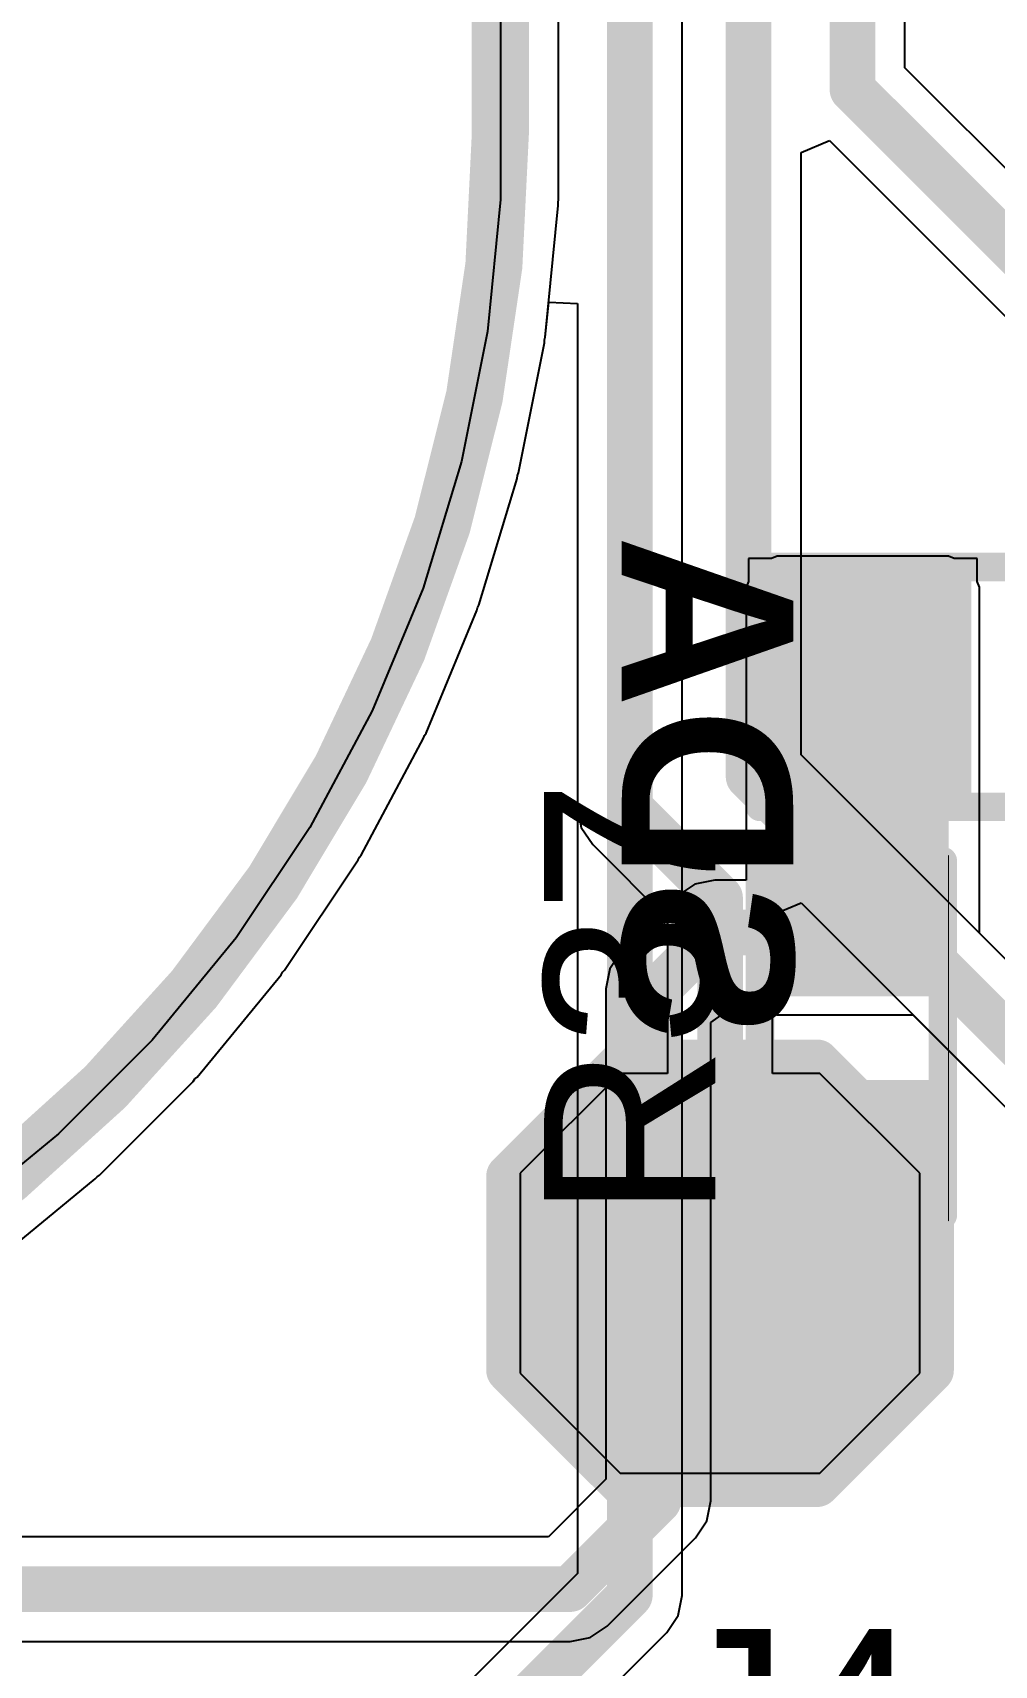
# Model space of a CAD drawing. Header units: inches. Extents: x -22 to 5433, y -13 to 5447.
# Drawn here: x 56.48 to 60.76, y 3.19 to 10.45 of the extents above; entities that cross this region are included whole.
import ezdxf

# ---------------------------------------------------------------- set-up
doc = ezdxf.new("R2010")
doc.units = ezdxf.units.IN
for name, color, linetype in [('Board_outline', 216, 'Continuous'), ('Bottom Layer', 5, 'Continuous'), ('Bottom Overlay', 54, 'Continuous'), ('Bottom Paste', 16, 'Continuous'), ('Bottom Solder', 6, 'Continuous'), ('Dimensions', 6, 'Continuous'), ('Ground', 16, 'Continuous'), ('Multi-Layer', 9, 'Continuous'), ('Power', 76, 'Continuous'), ('Top Layer', 1, 'Continuous'), ('Top Overlay', 2, 'Continuous'), ('Top Paste', 8, 'Continuous'), ('Top Solder', 216, 'Continuous')]:
    doc.layers.add(name, color=color, linetype=linetype)
doc.styles.add('Arial', font='', dxfattribs={"height": 0.2})
doc.styles.add('Arial_Bold', font='', dxfattribs={"height": 0.2})
doc.styles.get('Arial').set_extended_font_data('Arial')
doc.styles.get('Arial_Bold').set_extended_font_data('Arial', bold=True)

msp = doc.modelspace()

# ---------------------------------------------------------------- hatches: boundary and pattern name
at = {"layer": 'Bottom Layer'}
msp.add_hatch(color=5, dxfattribs=at).paths.add_polyline_path([(60.2996, 4.55469498), (60.2996, 5.316694979999999), (59.9186, 5.69769498), (59.1566, 5.69769498), (58.7756, 5.316694979999999), (58.7756, 4.55469498), (59.1566, 4.17369498), (59.9186, 4.17369498)])
at = {"layer": 'Bottom Paste'}
msp.add_hatch(color=16, dxfattribs=at).paths.add_polyline_path([(60.2996, 4.55469498), (60.2996, 5.316694979999999), (59.9186, 5.69769498), (59.1566, 5.69769498), (58.7756, 5.316694979999999), (58.7756, 4.55469498), (59.1566, 4.17369498), (59.9186, 4.17369498)])
at = {"layer": 'Bottom Solder'}
msp.add_hatch(color=6, dxfattribs=at).paths.add_polyline_path([(60.4012, 4.503894979999999), (60.4012, 5.36749498), (59.9694, 5.79929498), (59.1058, 5.79929498), (58.674, 5.36749498), (58.674, 4.503894979999999), (59.1058, 4.07209498), (59.9694, 4.07209498)])
at = {"layer": 'Top Layer'}
for points in [[(59.7916, 6.223), (60.5536, 6.223), (60.5536, 7.9883), (59.7916, 7.9883)], [(60.5536, 7.9883), (60.5536, 7.0993), (59.7916, 7.0993), (59.7916, 7.9883)], [(60.4393, 6.223), (59.80429999999999, 6.223), (59.80429999999999, 6.6802), (60.4393, 6.6802)], [(60.4393, 5.2832), (59.80429999999999, 5.2832), (59.80429999999999, 5.7404), (60.4393, 5.7404)]]:
    msp.add_hatch(color=1, dxfattribs=at).paths.add_polyline_path(points)
at = {"layer": 'Top Paste'}
for points in [[(60.5536, 7.9883), (60.5536, 7.0993), (59.7916, 7.0993), (59.7916, 7.9883)], [(60.4393, 6.223), (59.80429999999999, 6.223), (59.80429999999999, 6.6802), (60.4393, 6.6802)], [(60.4393, 5.2832), (59.80429999999999, 5.2832), (59.80429999999999, 5.7404), (60.4393, 5.7404)]]:
    msp.add_hatch(color=8, dxfattribs=at).paths.add_polyline_path(points)
at = {"layer": 'Top Solder'}
for points in [[(60.65519999999999, 8.0899), (60.65519999999999, 6.9977), (59.69, 6.9977), (59.69, 8.0899)], [(60.49430116, 6.16799884), (59.74929883999999, 6.16799884), (59.74929883999999, 6.73520116), (60.49430116, 6.73520116)], [(60.49430116, 5.22819884), (59.74929883999999, 5.22819884), (59.74929883999999, 5.795401159999999), (60.49430116, 5.795401159999999)]]:
    msp.add_hatch(color=216, dxfattribs=at).paths.add_polyline_path(points)

# ---------------------------------------------------------------- linework, layer by layer
at = {"layer": 'Board_outline'}
for points in [[(58.56063218, 10.00657384, 0.254, 0.254, 0), (58.56063218, 20.9834099, 0.254, 0.254, 0)], [(58.56063472, 10.00657384, 0.254, 0.254, -0.4142135623730951), (52.56063402, 4.00657314, 0.254, 0.254, 0)]]:
    msp.add_lwpolyline(points, format="xyseb", dxfattribs=at)
for points in [[(58.49713217999999, 10.00657384, 0.127, 0.127, 1), (58.62413218, 10.00657384, 0.127, 0.127, 1)], [(58.49713472, 10.00657384, 0.127, 0.127, 1), (58.62413471999999, 10.00657384, 0.127, 0.127, 1)]]:
    msp.add_lwpolyline(points, format="xyseb", close=True, dxfattribs=at)
at = {"layer": 'Bottom Layer'}
for p, q in [((60.35967861999999, 10.29847826), (60.35967861999999, 10.75681872)), ((61.68787256, 8.97028686), (60.35967861999999, 10.29847826)), ((59.89767801999999, 9.921631159999999), (60.02467802, 9.9742371)), ((60.02467802, 9.9742371), (61.35824914, 8.640663439999999)), ((59.89767801999999, 7.242037839999999), (59.89767801999999, 9.921631159999999)), ((58.76057336, 9.09974304), (58.77592258, 9.25557966)), ((58.77592258, 9.25557966), (58.90292257999999, 9.24933888)), ((58.90292257999999, 9.24933888), (58.90292257999999, 7.007466299999999)), ((58.75684464, 9.08744944), (58.76057336, 9.09974304)), ((58.75684464, 9.07460466), (58.75684464, 9.08744944)), ((58.64183598, 8.496409219999999), (58.75684464, 9.07460466)), ((58.46453128, 7.907619439999999), (58.63566123999999, 8.47175598)), ((58.63566123999999, 8.47175598), (58.63692107999999, 8.484542339999999)), ((58.63692107999999, 8.484542339999999), (58.64183598, 8.496409219999999)), ((58.23036868, 7.339042979999999), (58.45596894, 7.883690099999999)), ((58.45596894, 7.883690099999999), (58.45847592, 7.896288499999999)), ((58.45847592, 7.896288499999999), (58.46453128, 7.907619439999999)), ((58.22323128, 7.328362279999999), (58.23036868, 7.339042979999999)), ((57.9416037, 6.79615354), (58.21950256, 7.31606868)), ((58.21950256, 7.31606868), (58.22323128, 7.328362279999999)), ((61.37246043999999, 5.76725542), (59.89767801999999, 7.242037839999999)), ((58.90292257999999, 7.007466299999999), (58.92066448, 6.918271659999999)), ((58.92066448, 6.918271659999999), (58.97119016, 6.84265586)), ((58.97119016, 6.84265586), (59.30452197999999, 6.50932404)), ((57.60101763999999, 6.284188599999999), (57.92853794, 6.774357800000001)), ((57.92853794, 6.774357800000001), (57.9334503, 6.7862196)), ((57.9334503, 6.7862196), (57.9416037, 6.79615354)), ((59.77067801999999, 6.530190139999999), (59.89767801999999, 6.58279608)), ((59.89767801999999, 6.58279608), (61.04283955999999, 5.437634539999999)), ((59.30452197999999, 6.50932404), (59.30452197999999, 5.824694979999999)), ((59.77067801999999, 5.824694979999999), (59.77067801999999, 6.530190139999999)), ((57.21188963999999, 5.8080656), (57.5858767, 6.26377462)), ((57.5858767, 6.26377462), (57.59193205999999, 6.27510302)), ((57.59193205999999, 6.27510302), (57.60101763999999, 6.284188599999999)), ((59.09309999999999, 5.824694979999999), (58.6486, 5.38019498)), ((59.30452197999999, 5.824694979999999), (59.09309999999999, 5.824694979999999)), ((59.9821, 5.824694979999999), (59.77067801999999, 5.824694979999999)), ((60.42659999999999, 5.38019498), (59.9821, 5.824694979999999)), ((56.77796619999999, 5.3723794), (57.19482084, 5.78923404)), ((57.19482084, 5.78923404), (57.20195569999999, 5.799914739999999)), ((57.20195569999999, 5.799914739999999), (57.21188963999999, 5.8080656)), ((58.6486, 5.38019498), (58.6486, 4.49119498)), ((60.42659999999999, 4.49119498), (60.42659999999999, 5.38019498)), ((56.30342816, 4.981323539999999), (56.75913464, 5.355310599999999)), ((56.75913464, 5.355310599999999), (56.7672855, 5.365241999999999)), ((56.7672855, 5.365241999999999), (56.77796619999999, 5.3723794)), ((58.6486, 4.49119498), (59.09309999999999, 4.04669498)), ((59.9821, 4.04669498), (60.42659999999999, 4.49119498)), ((59.09309999999999, 4.04669498), (59.9821, 4.04669498))]:
    msp.add_line(p, q, dxfattribs=at)
for points in [[(59.1360006, 7.007466299999999, 0.2032, 0.2032, 0), (59.1360006, 18.02723344, 0.2032, 0.2032, 0)], [(59.6646, 7.145494979999999, 0.2032, 0.2032, 0), (59.6646, 16.8148, 0.2032, 0.2032, 0)], [(60.1266006, 10.2019354, 0.2032, 0.2032, 0), (60.1266006, 15.9052006, 0.2032, 0.2032, 0)], [(60.1266006, 10.2019354, 0.2032, 0.2032, 0), (61.78160363999999, 8.54693236, 0.2032, 0.2032, 0)], [(59.6646, 7.145494979999999, 0.2032, 0.2032, 0), (61.87439999999999, 4.93569498, 0.2032, 0.2032, 0)], [(59.1360006, 7.007466299999999, 0.2032, 0.2032, 0), (59.53759999999999, 6.6058669, 0.2032, 0.2032, 0)], [(59.53759999999999, 4.93569498, 0.2032, 0.2032, 0), (59.53759999999999, 6.6058669, 0.2032, 0.2032, 0)]]:
    msp.add_lwpolyline(points, format="xyseb", dxfattribs=at)
for points in [[(60.07580059999999, 10.2019354, 0.1016, 0.1016, 1), (60.1774006, 10.2019354, 0.1016, 0.1016, 1)], [(60.07580059999999, 10.2019354, 0.1016, 0.1016, 1), (60.1774006, 10.2019354, 0.1016, 0.1016, 1)], [(59.6138, 7.145494979999999, 0.1016, 0.1016, 1), (59.7154, 7.145494979999999, 0.1016, 0.1016, 1)], [(59.6138, 7.145494979999999, 0.1016, 0.1016, 1), (59.7154, 7.145494979999999, 0.1016, 0.1016, 1)], [(59.08520059999999, 7.007466299999999, 0.1016, 0.1016, 1), (59.18680059999999, 7.007466299999999, 0.1016, 0.1016, 1)], [(59.08520059999999, 7.007466299999999, 0.1016, 0.1016, 1), (59.18680059999999, 7.007466299999999, 0.1016, 0.1016, 1)], [(59.4868, 6.6058669, 0.1016, 0.1016, 1), (59.5884, 6.6058669, 0.1016, 0.1016, 1)], [(59.4868, 6.6058669, 0.1016, 0.1016, 1), (59.5884, 6.6058669, 0.1016, 0.1016, 1)], [(59.4868, 4.93569498, 0.1016, 0.1016, 1), (59.5884, 4.93569498, 0.1016, 0.1016, 1)]]:
    msp.add_lwpolyline(points, format="xyseb", close=True, dxfattribs=at)
at = {"layer": 'Bottom Overlay'}
for points in [[(58.59779999999999, 5.36749498, 0.1999996, 0.1999996, 0), (59.1058, 5.875494979999999, 0.1999996, 0.1999996, 0)], [(59.1058, 5.875494979999999, 0.1999996, 0.1999996, 0), (59.9694, 5.875494979999999, 0.1999996, 0.1999996, 0)], [(59.9694, 5.875494979999999, 0.1999996, 0.1999996, 0), (60.47739999999999, 5.36749498, 0.1999996, 0.1999996, 0)], [(58.59779999999999, 4.503894979999999, 0.1999996, 0.1999996, 0), (58.59779999999999, 5.36749498, 0.1999996, 0.1999996, 0)], [(60.47739999999999, 4.503894979999999, 0.1999996, 0.1999996, 0), (60.47739999999999, 5.36749498, 0.1999996, 0.1999996, 0)], [(58.59779999999999, 4.503894979999999, 0.1999996, 0.1999996, 0), (59.1058, 3.99589498, 0.1999996, 0.1999996, 0)], [(59.9694, 3.99589498, 0.1999996, 0.1999996, 0), (60.47739999999999, 4.503894979999999, 0.1999996, 0.1999996, 0)], [(59.1058, 3.99589498, 0.1999996, 0.1999996, 0), (59.9694, 3.99589498, 0.1999996, 0.1999996, 0)]]:
    msp.add_lwpolyline(points, format="xyseb", dxfattribs=at)
for points in [[(59.0558001, 5.875494979999999, 0.0999998, 0.0999998, 1), (59.15579990000001, 5.875494979999999, 0.0999998, 0.0999998, 1)], [(59.0558001, 5.875494979999999, 0.0999998, 0.0999998, 1), (59.15579990000001, 5.875494979999999, 0.0999998, 0.0999998, 1)], [(59.9194001, 5.875494979999999, 0.0999998, 0.0999998, 1), (60.0193999, 5.875494979999999, 0.0999998, 0.0999998, 1)], [(59.9194001, 5.875494979999999, 0.0999998, 0.0999998, 1), (60.0193999, 5.875494979999999, 0.0999998, 0.0999998, 1)], [(58.5478001, 5.36749498, 0.0999998, 0.0999998, 1), (58.6477999, 5.36749498, 0.0999998, 0.0999998, 1)], [(58.5478001, 5.36749498, 0.0999998, 0.0999998, 1), (58.6477999, 5.36749498, 0.0999998, 0.0999998, 1)], [(60.42740009999999, 5.36749498, 0.0999998, 0.0999998, 1), (60.5273999, 5.36749498, 0.0999998, 0.0999998, 1)], [(60.42740009999999, 5.36749498, 0.0999998, 0.0999998, 1), (60.5273999, 5.36749498, 0.0999998, 0.0999998, 1)], [(58.5478001, 4.503894979999999, 0.0999998, 0.0999998, 1), (58.6477999, 4.503894979999999, 0.0999998, 0.0999998, 1)], [(58.5478001, 4.503894979999999, 0.0999998, 0.0999998, 1), (58.6477999, 4.503894979999999, 0.0999998, 0.0999998, 1)], [(60.42740009999999, 4.503894979999999, 0.0999998, 0.0999998, 1), (60.5273999, 4.503894979999999, 0.0999998, 0.0999998, 1)], [(60.42740009999999, 4.503894979999999, 0.0999998, 0.0999998, 1), (60.5273999, 4.503894979999999, 0.0999998, 0.0999998, 1)], [(59.0558001, 3.99589498, 0.0999998, 0.0999998, 1), (59.15579990000001, 3.99589498, 0.0999998, 0.0999998, 1)], [(59.0558001, 3.99589498, 0.0999998, 0.0999998, 1), (59.15579990000001, 3.99589498, 0.0999998, 0.0999998, 1)], [(59.9194001, 3.99589498, 0.0999998, 0.0999998, 1), (60.0193999, 3.99589498, 0.0999998, 0.0999998, 1)], [(59.9194001, 3.99589498, 0.0999998, 0.0999998, 1), (60.0193999, 3.99589498, 0.0999998, 0.0999998, 1)]]:
    msp.add_lwpolyline(points, format="xyseb", close=True, dxfattribs=at)
at = {"layer": 'Dimensions'}
for p, q in [((58.56063472, 20.9834099), (58.5606271, 10.0065713)), ((58.5606271, 10.0065713), (58.56062963999999, 9.71180938)), ((58.56062963999999, 9.71180938), (58.50284463999999, 9.1251278)), ((58.50284463999999, 9.1251278), (58.38783598, 8.54693236)), ((58.38783598, 8.54693236), (58.21670602, 7.982795819999999)), ((58.21670602, 7.982795819999999), (57.99110576, 7.438148699999999)), ((57.99110576, 7.438148699999999), (57.7132069, 6.9182361)), ((57.7132069, 6.9182361), (57.38568659999999, 6.4280669)), ((57.38568659999999, 6.4280669), (57.011697, 5.97235788)), ((57.011697, 5.97235788), (56.59484235999999, 5.555503239999999)), ((56.59484235999999, 5.555503239999999), (56.13913587999999, 5.18151618))]:
    msp.add_line(p, q, dxfattribs=at)
at = {"layer": 'Ground'}
for p, q in [((58.81960296, 10.00657384), (58.81961058, 20.9834099)), ((58.8196055, 9.711811919999999), (58.81960296, 10.00657384)), ((58.76057336, 9.09974304), (58.81835836, 9.68642462)), ((58.81709852, 9.69921098), (58.8196055, 9.711811919999999)), ((58.81835836, 9.68642462), (58.81709852, 9.69921098)), ((58.75684464, 9.08744944), (58.76057336, 9.09974304)), ((58.75684464, 9.07460466), (58.75684464, 9.08744944)), ((58.64183598, 8.496409219999999), (58.75684464, 9.07460466)), ((58.46453128, 7.907619439999999), (58.63566123999999, 8.47175598)), ((58.63566123999999, 8.47175598), (58.63692107999999, 8.484542339999999)), ((58.63692107999999, 8.484542339999999), (58.64183598, 8.496409219999999)), ((58.23036868, 7.339042979999999), (58.45596894, 7.883690099999999)), ((58.45596894, 7.883690099999999), (58.45847592, 7.896288499999999)), ((58.45847592, 7.896288499999999), (58.46453128, 7.907619439999999)), ((58.22323128, 7.328362279999999), (58.23036868, 7.339042979999999)), ((57.9416037, 6.79615354), (58.21950256, 7.31606868)), ((58.21950256, 7.31606868), (58.22323128, 7.328362279999999)), ((57.60101763999999, 6.284188599999999), (57.92853794, 6.774357800000001)), ((57.92853794, 6.774357800000001), (57.9334503, 6.7862196)), ((57.9334503, 6.7862196), (57.9416037, 6.79615354)), ((57.21188963999999, 5.8080656), (57.5858767, 6.26377462)), ((57.5858767, 6.26377462), (57.59193205999999, 6.27510302)), ((57.59193205999999, 6.27510302), (57.60101763999999, 6.284188599999999)), ((56.77796619999999, 5.3723794), (57.19482084, 5.78923404)), ((57.19482084, 5.78923404), (57.20195569999999, 5.799914739999999)), ((57.20195569999999, 5.799914739999999), (57.21188963999999, 5.8080656)), ((56.30342816, 4.981323539999999), (56.75913464, 5.355310599999999)), ((56.75913464, 5.355310599999999), (56.7672855, 5.365241999999999)), ((56.7672855, 5.365241999999999), (56.77796619999999, 5.3723794))]:
    msp.add_line(p, q, dxfattribs=at)
at = {"layer": 'Multi-Layer'}
for p, q in [((58.56063472, 20.9834099), (58.5606271, 10.0065713)), ((58.5606271, 10.0065713), (58.56062963999999, 9.71180938)), ((58.56062963999999, 9.71180938), (58.50284463999999, 9.1251278)), ((58.50284463999999, 9.1251278), (58.38783598, 8.54693236)), ((58.38783598, 8.54693236), (58.21670602, 7.982795819999999)), ((58.21670602, 7.982795819999999), (57.99110576, 7.438148699999999)), ((57.99110576, 7.438148699999999), (57.7132069, 6.9182361)), ((57.7132069, 6.9182361), (57.38568659999999, 6.4280669)), ((57.38568659999999, 6.4280669), (57.011697, 5.97235788)), ((57.011697, 5.97235788), (56.59484235999999, 5.555503239999999)), ((56.59484235999999, 5.555503239999999), (56.13913587999999, 5.18151618))]:
    msp.add_line(p, q, dxfattribs=at)
at = {"layer": 'Power'}
for p, q in [((59.36907862, 3.50278954), (59.36907862, 16.34052104)), ((58.76057336, 9.09974304), (58.77592258, 9.25557966)), ((58.77592258, 9.25557966), (58.90292257999999, 9.24933888)), ((58.90292257999999, 9.24933888), (58.90292257999999, 3.5993324)), ((58.75684464, 9.08744944), (58.76057336, 9.09974304)), ((58.75684464, 9.07460466), (58.75684464, 9.08744944)), ((58.64183598, 8.496409219999999), (58.75684464, 9.07460466)), ((58.46453128, 7.907619439999999), (58.63566123999999, 8.47175598)), ((58.63566123999999, 8.47175598), (58.63692107999999, 8.484542339999999)), ((58.63692107999999, 8.484542339999999), (58.64183598, 8.496409219999999)), ((58.23036868, 7.339042979999999), (58.45596894, 7.883690099999999)), ((58.45596894, 7.883690099999999), (58.45847592, 7.896288499999999)), ((58.45847592, 7.896288499999999), (58.46453128, 7.907619439999999)), ((58.22323128, 7.328362279999999), (58.23036868, 7.339042979999999)), ((57.9416037, 6.79615354), (58.21950256, 7.31606868)), ((58.21950256, 7.31606868), (58.22323128, 7.328362279999999)), ((57.60101763999999, 6.284188599999999), (57.92853794, 6.774357800000001)), ((57.92853794, 6.774357800000001), (57.9334503, 6.7862196)), ((57.9334503, 6.7862196), (57.9416037, 6.79615354)), ((57.21188963999999, 5.8080656), (57.5858767, 6.26377462)), ((57.5858767, 6.26377462), (57.59193205999999, 6.27510302)), ((57.59193205999999, 6.27510302), (57.60101763999999, 6.284188599999999)), ((56.77796619999999, 5.3723794), (57.19482084, 5.78923404)), ((57.19482084, 5.78923404), (57.20195569999999, 5.799914739999999)), ((57.20195569999999, 5.799914739999999), (57.21188963999999, 5.8080656)), ((56.30342816, 4.981323539999999), (56.75913464, 5.355310599999999)), ((56.75913464, 5.355310599999999), (56.7672855, 5.365241999999999)), ((56.7672855, 5.365241999999999), (56.77796619999999, 5.3723794)), ((58.90292257999999, 3.5993324), (57.78434468, 2.4807545)), ((59.35133672, 3.4135949), (59.36907862, 3.50278954)), ((59.30081104, 3.3379791), (59.35133672, 3.4135949)), ((58.11396555999999, 2.15113362), (59.30081104, 3.3379791))]:
    msp.add_line(p, q, dxfattribs=at)
for points in [[(59.1360006, 3.50278954, 0.2032, 0.2032, 0), (59.1360006, 23.49637668, 0.2032, 0.2032, 0)], [(57.69061105999999, 2.0574, 0.2032, 0.2032, 0), (59.1360006, 3.50278954, 0.2032, 0.2032, 0)]]:
    msp.add_lwpolyline(points, format="xyseb", dxfattribs=at)
msp.add_lwpolyline([(59.08520059999999, 3.50278954, 0.1016, 0.1016, 1), (59.18680059999999, 3.50278954, 0.1016, 0.1016, 1)], format="xyseb", close=True, dxfattribs=at)
msp.add_lwpolyline([(59.08520059999999, 3.50278954, 0.1016, 0.1016, 1), (59.18680059999999, 3.50278954, 0.1016, 0.1016, 1)], format="xyseb", close=True, dxfattribs=at)
at = {"layer": 'Top Layer'}
for p, q in [((58.81960296, 10.00657384), (58.81961058, 20.9834099)), ((58.8196055, 9.711811919999999), (58.81960296, 10.00657384)), ((58.76057336, 9.09974304), (58.81835836, 9.68642462)), ((58.81709852, 9.69921098), (58.8196055, 9.711811919999999)), ((58.81835836, 9.68642462), (58.81709852, 9.69921098)), ((58.75684464, 9.08744944), (58.76057336, 9.09974304)), ((58.75684464, 9.07460466), (58.75684464, 9.08744944)), ((58.64183598, 8.496409219999999), (58.75684464, 9.07460466)), ((58.46453128, 7.907619439999999), (58.63566123999999, 8.47175598)), ((58.63566123999999, 8.47175598), (58.63692107999999, 8.484542339999999)), ((58.63692107999999, 8.484542339999999), (58.64183598, 8.496409219999999)), ((59.76633461999999, 8.1153), (59.6646, 8.1153)), ((59.6646, 8.1153), (59.6646, 8.01356538)), ((59.7916, 8.125764799999999), (59.76633461999999, 8.1153)), ((60.5536, 8.125764799999999), (59.7916, 8.125764799999999)), ((60.57886538, 8.1153), (60.5536, 8.125764799999999)), ((60.68059999999999, 8.1153), (60.57886538, 8.1153)), ((60.68059999999999, 8.01356538), (60.68059999999999, 8.1153)), ((59.6646, 8.01356538), (59.65413519999999, 7.9883)), ((60.6910648, 7.9883), (60.68059999999999, 8.01356538)), ((59.65413519999999, 7.9883), (59.65413519999999, 6.684678019999999)), ((60.6910648, 6.44865106), (60.6910648, 7.9883)), ((58.23036868, 7.339042979999999), (58.45596894, 7.883690099999999)), ((58.45596894, 7.883690099999999), (58.45847592, 7.896288499999999)), ((58.45847592, 7.896288499999999), (58.46453128, 7.907619439999999)), ((58.22323128, 7.328362279999999), (58.23036868, 7.339042979999999)), ((57.9416037, 6.79615354), (58.21950256, 7.31606868)), ((58.21950256, 7.31606868), (58.22323128, 7.328362279999999)), ((57.60101763999999, 6.284188599999999), (57.92853794, 6.774357800000001)), ((57.92853794, 6.774357800000001), (57.9334503, 6.7862196)), ((57.9334503, 6.7862196), (57.9416037, 6.79615354)), ((59.51438948, 6.684678019999999), (59.42519484, 6.666936119999999)), ((59.65413519999999, 6.684678019999999), (59.51438948, 6.684678019999999)), ((59.34957904, 6.61641298), (59.09819015999999, 6.36502156)), ((59.42519484, 6.666936119999999), (59.34957904, 6.61641298)), ((62.58054285999999, 4.559172999999999), (60.6910648, 6.44865106)), ((59.09819015999999, 6.36502156), (59.04766447999999, 6.28940576)), ((57.21188963999999, 5.8080656), (57.5858767, 6.26377462)), ((57.5858767, 6.26377462), (57.59193205999999, 6.27510302)), ((57.59193205999999, 6.27510302), (57.60101763999999, 6.284188599999999)), ((59.04766447999999, 6.28940576), (59.02992258, 6.20021112)), ((59.02992258, 6.20021112), (59.02992258, 4.01940776)), ((59.49607862, 6.05092008), (59.55237772, 6.09098096)), ((59.49607862, 3.9228649), (59.49607862, 6.05092008)), ((59.55237772, 6.09098096), (59.67730254, 6.09599746)), ((59.67730254, 6.09599746), (59.67730254, 6.095999999999999)), ((59.67730254, 6.095999999999999), (59.76633461999999, 6.095999999999999)), ((59.76633461999999, 6.095999999999999), (59.7916, 6.0855352)), ((59.7916, 6.0855352), (60.39493889999999, 6.0855352)), ((60.39493889999999, 6.0855352), (62.31918956, 4.16128454)), ((56.77796619999999, 5.3723794), (57.19482084, 5.78923404)), ((57.19482084, 5.78923404), (57.20195569999999, 5.799914739999999)), ((57.20195569999999, 5.799914739999999), (57.21188963999999, 5.8080656)), ((56.30342816, 4.981323539999999), (56.75913464, 5.355310599999999)), ((56.75913464, 5.355310599999999), (56.7672855, 5.365241999999999)), ((56.7672855, 5.365241999999999), (56.77796619999999, 5.3723794)), ((59.02992258, 4.01940776), (58.77419284, 3.76367802)), ((59.47833671999999, 3.83367026), (59.49607862, 3.9228649)), ((59.42781103999999, 3.75805446), (59.47833671999999, 3.83367026)), ((58.77419284, 3.76367802), (53.9089219, 3.76367802)), ((59.03554613999999, 3.36578956), (59.42781103999999, 3.75805446)), ((58.95993033999999, 3.31526388), (59.03554613999999, 3.36578956)), ((41.13897538, 3.29752198), (58.8707357, 3.29752198)), ((58.8707357, 3.29752198), (58.95993033999999, 3.31526388))]:
    msp.add_line(p, q, dxfattribs=at)
for points in [[(59.2630006, 6.20021112, 0.2032, 0.2032, 0), (59.51438948, 6.4516, 0.2032, 0.2032, 0)], [(59.51438948, 6.4516, 0.2032, 0.2032, 0), (60.12179999999999, 6.4516, 0.2032, 0.2032, 0)], [(60.12179999999999, 6.4516, 0.2032, 0.2032, 0), (60.35849498, 6.4516, 0.2032, 0.2032, 0)], [(60.35849498, 6.4516, 0.2032, 0.2032, 0), (62.48399999999999, 4.32609498, 0.2032, 0.2032, 0)], [(59.2630006, 3.9228649, 0.2032, 0.2032, 0), (59.2630006, 6.20021112, 0.2032, 0.2032, 0)], [(58.8707357, 3.5306, 0.2032, 0.2032, 0), (59.2630006, 3.9228649, 0.2032, 0.2032, 0)], [(37.85263702, 3.5306, 0.2032, 0.2032, 0), (58.8707357, 3.5306, 0.2032, 0.2032, 0)]]:
    msp.add_lwpolyline(points, format="xyseb", dxfattribs=at)
for points in [[(59.46358948, 6.4516, 0.1016, 0.1016, 1), (59.56518947999999, 6.4516, 0.1016, 0.1016, 1)], [(59.46358948, 6.4516, 0.1016, 0.1016, 1), (59.56518947999999, 6.4516, 0.1016, 0.1016, 1)], [(60.07100000000001, 6.4516, 0.1016, 0.1016, 1), (60.1726, 6.4516, 0.1016, 0.1016, 1)], [(60.07100000000001, 6.4516, 0.1016, 0.1016, 1), (60.1726, 6.4516, 0.1016, 0.1016, 1)], [(60.30769497999999, 6.4516, 0.1016, 0.1016, 1), (60.40929497999999, 6.4516, 0.1016, 0.1016, 1)], [(60.30769497999999, 6.4516, 0.1016, 0.1016, 1), (60.40929497999999, 6.4516, 0.1016, 0.1016, 1)], [(59.2122006, 6.20021112, 0.1016, 0.1016, 1), (59.3138006, 6.20021112, 0.1016, 0.1016, 1)], [(59.2122006, 6.20021112, 0.1016, 0.1016, 1), (59.3138006, 6.20021112, 0.1016, 0.1016, 1)], [(59.2122006, 3.9228649, 0.1016, 0.1016, 1), (59.3138006, 3.9228649, 0.1016, 0.1016, 1)], [(59.2122006, 3.9228649, 0.1016, 0.1016, 1), (59.3138006, 3.9228649, 0.1016, 0.1016, 1)], [(58.81993569999999, 3.5306, 0.1016, 0.1016, 1), (58.92153569999999, 3.5306, 0.1016, 0.1016, 1)], [(58.81993569999999, 3.5306, 0.1016, 0.1016, 1), (58.92153569999999, 3.5306, 0.1016, 0.1016, 1)]]:
    msp.add_lwpolyline(points, format="xyseb", close=True, dxfattribs=at)
at = {"layer": 'Top Overlay'}
for points in [[(59.7154, 8.0772, 0.127, 0.127, 0), (62.1538, 8.0772, 0.127, 0.127, 0)], [(59.7154, 7.010400000000001, 0.127, 0.127, 0), (59.7154, 8.0772, 0.127, 0.127, 0)], [(59.7154, 7.010400000000001, 0.127, 0.127, 0), (62.1538, 7.010400000000001, 0.127, 0.127, 0)], [(59.7154, 6.7691, 0.127, 0.127, 0), (60.5282, 6.7691, 0.127, 0.127, 0)], [(59.7154, 5.194299999999999, 0.127, 0.127, 0), (59.7154, 6.7691, 0.127, 0.127, 0)], [(60.5282, 5.194299999999999, 0.127, 0.127, 0), (60.5282, 6.7691, 0.127, 0.127, 0)], [(60.5536, 5.168899999999999, 0.0032258, 0.0032258, 0), (60.5536, 6.7945, 0.0032258, 0.0032258, 0)], [(59.7154, 5.194299999999999, 0.127, 0.127, 0), (60.5282, 5.194299999999999, 0.127, 0.127, 0)]]:
    msp.add_lwpolyline(points, format="xyseb", dxfattribs=at)
for points in [[(59.68364999999999, 8.0772, 0.0635, 0.0635, 1), (59.74715, 8.0772, 0.0635, 0.0635, 1)], [(59.68364999999999, 8.0772, 0.0635, 0.0635, 1), (59.74715, 8.0772, 0.0635, 0.0635, 1)], [(59.68364999999999, 7.010400000000001, 0.0635, 0.0635, 1), (59.74715, 7.010400000000001, 0.0635, 0.0635, 1)], [(59.68364999999999, 7.010400000000001, 0.0635, 0.0635, 1), (59.74715, 7.010400000000001, 0.0635, 0.0635, 1)], [(59.68364999999999, 6.7691, 0.0635, 0.0635, 1), (59.74715, 6.7691, 0.0635, 0.0635, 1)], [(59.68364999999999, 6.7691, 0.0635, 0.0635, 1), (59.74715, 6.7691, 0.0635, 0.0635, 1)], [(60.49644999999999, 6.7691, 0.0635, 0.0635, 1), (60.55995, 6.7691, 0.0635, 0.0635, 1)], [(60.49644999999999, 6.7691, 0.0635, 0.0635, 1), (60.55995, 6.7691, 0.0635, 0.0635, 1)], [(60.55279482, 6.7945, 0.0016129, 0.0016129, 1), (60.55440518, 6.7945, 0.0016129, 0.0016129, 1)], [(59.68364999999999, 5.194299999999999, 0.0635, 0.0635, 1), (59.74715, 5.194299999999999, 0.0635, 0.0635, 1)], [(59.68364999999999, 5.194299999999999, 0.0635, 0.0635, 1), (59.74715, 5.194299999999999, 0.0635, 0.0635, 1)], [(60.49644999999999, 5.194299999999999, 0.0635, 0.0635, 1), (60.55995, 5.194299999999999, 0.0635, 0.0635, 1)], [(60.49644999999999, 5.194299999999999, 0.0635, 0.0635, 1), (60.55995, 5.194299999999999, 0.0635, 0.0635, 1)], [(60.55279482, 5.168899999999999, 0.0016129, 0.0016129, 1), (60.55440518, 5.168899999999999, 0.0016129, 0.0016129, 1)]]:
    msp.add_lwpolyline(points, format="xyseb", close=True, dxfattribs=at)

# ---------------------------------------------------------------- texts
at = {"layer": 'Bottom Overlay', "style": 'Arial_Bold', "text_generation_flag": 2}
msp.add_text('SDA', height=0.7619999999999999, rotation=270, dxfattribs=at).set_placement((59.10077334, 5.97431876))
at = {"layer": 'Top Overlay', "style": 'Arial'}
msp.add_text('R37', height=0.7619999999999999, rotation=90, dxfattribs=at).set_placement((59.51687614, 5.17720326))
msp.add_text('J4', height=0.7619999999999999, dxfattribs=at).set_placement((59.30920574, 2.59092446))

doc.saveas('drawing.dxf')
